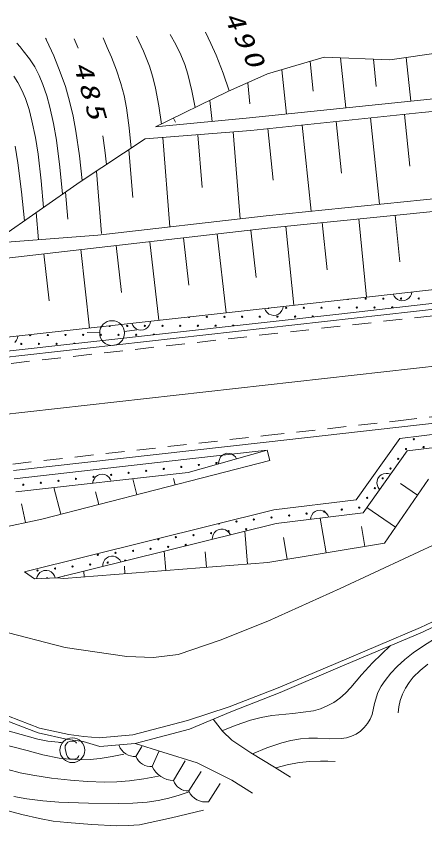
# Model space of a CAD drawing. Units: millimetres, scale not verified. Extents: x 40000 to 680000, y 20000 to 380000.
# Drawn here: x 435040 to 467748, y 252611 to 317425 of the extents above; entities that cross this region are included whole.
import ezdxf

# ---------------------------------------------------------------- set-up
doc = ezdxf.new("R2010")
doc.units = ezdxf.units.MM
doc.header["$LTSCALE"] = 1000
doc.linetypes.add('USER1', pattern=[2.5, 1.5, -1])
doc.layers.add('S-BGD', color=1, linetype='Continuous', lineweight=13)
doc.layers.add('S-BMK', color=3, linetype='Continuous', lineweight=13)
doc.styles.add('ＭＳ ゴシック', font='')
doc.styles.get('ＭＳ ゴシック').set_extended_font_data('MS Gothic')

msp = doc.modelspace()

# ---------------------------------------------------------------- linework, layer by layer
at = {"layer": 'S-BGD'}
for p, q in [((437430, 315591), (437397, 315663)), ((442334, 314919), (441993, 315692)), ((445222, 314632), (444683, 315831)), ((447817, 315165), (447373, 315971)), ((450629, 315231), (450194, 316153)), ((435358, 314966), (435102, 315275)), ((437464, 315518), (437430, 315591)), ((438046, 314239), (437464, 315518)), ((439842, 315237), (439685, 315617)), ((439993, 314866), (439842, 315237)), ((448223, 314344), (447817, 315165)), ((451045, 314301), (450629, 315231)), ((435611, 314655), (435358, 314966)), ((436094, 314018), (435611, 314655)), ((442665, 314144), (442334, 314919)), ((445706, 313417), (445222, 314632)), ((464946, 313935), (470231, 314694)), ((436520, 313358), (436094, 314018)), ((438571, 312940), (438046, 314239)), ((443078, 313093), (442665, 314144)), ((448533, 313570), (448223, 314344)), ((451600, 312877), (451045, 314301)), ((455167, 312810), (459700, 314137)), ((458567, 313805), (458812, 311416)), ((459700, 314137), (464946, 313935)), ((461012, 314086), (461424, 310076)), ((463635, 313985), (463859, 311801)), ((466268, 314125), (466628, 310619)), ((436880, 312672), (436520, 313358)), ((443429, 312035), (443078, 313093)), ((445982, 312554), (445706, 313417)), ((448784, 312783), (448533, 313570)), ((456300, 313141), (456666, 309583)), ((435173, 312125), (434846, 312628)), ((437183, 311964), (436880, 312672)), ((438974, 311787), (438571, 312940)), ((446199, 311675), (445982, 312554)), ((449109, 311461), (448784, 312783)), ((452097, 311439), (451600, 312877)), ((451993, 311393), (455167, 312810)), ((435499, 311500), (435173, 312125)), ((437494, 311061), (437183, 311964)), ((439316, 310628), (438974, 311787)), ((443676, 311074), (443429, 312035)), ((453580, 312101), (453753, 310416)), ((467398, 310699), (481521, 312106)), ((435776, 310841), (435499, 311500)), ((446187, 308562), (451993, 311393)), ((446460, 310237), (446199, 311675)), ((449377, 310117), (449109, 311461)), ((481627, 311111), (467497, 309704)), ((436067, 309960), (435776, 310841)), ((437746, 310145), (437494, 311061)), ((439599, 309433), (439316, 310628)), ((443865, 310097), (443676, 311074)), ((450541, 310685), (450716, 308986)), ((453726, 309276), (467398, 310699)), ((436303, 309056), (436067, 309960)), ((438034, 308822), (437746, 310145)), ((444084, 308481), (443865, 310097)), ((446660, 308793), (446460, 310237)), ((439824, 308226), (439599, 309433)), ((446187, 308562), (453726, 309276)), ((447639, 309270), (447798, 308943)), ((467497, 309704), (453818, 308280)), ((463393, 309277), (464113, 302368)), ((466129, 309562), (466561, 305412)), ((436580, 307705), (436303, 309056)), ((438261, 307496), (438034, 308822)), ((457922, 308707), (458640, 301810)), ((460658, 308992), (461089, 304850)), ((440099, 306244), (439824, 308226)), ((444243, 306860), (444084, 308481)), ((453818, 308280), (445355, 307596)), ((449587, 307938), (449928, 303705)), ((452408, 308166), (452970, 301206)), ((455186, 308422), (455616, 304288)), ((436792, 306372), (436580, 307705)), ((438538, 305337), (438261, 307496)), ((440171, 304164), (445355, 307596)), ((442137, 306706), (441980, 307858)), ((446766, 307710), (447343, 300561)), ((435175, 305679), (434953, 307027)), ((442279, 305559), (442137, 306706)), ((444059, 306738), (444368, 302913)), ((437041, 304234), (436792, 306372)), ((440314, 304259), (440099, 306244)), ((435469, 303358), (435175, 305679)), ((438755, 303178), (438538, 305337)), ((441467, 305022), (441870, 300027)), ((433123, 299252), (440171, 304164)), ((437228, 302113), (437041, 304234)), ((435702, 301049), (435469, 303358)), ((438996, 303345), (439172, 301168)), ((475471, 303525), (455059, 301445)), ((475576, 302530), (455167, 300451)), ((436647, 301708), (436822, 299530)), ((455059, 301445), (441568, 299900)), ((465371, 301491), (465751, 297761)), ((425464, 289120), (530460, 300981)), ((459540, 300897), (459924, 297126)), ((462456, 301194), (463093, 294942)), ((455167, 300451), (441681, 298906)), ((453818, 300297), (454252, 296509)), ((456624, 300600), (457268, 294288)), ((441568, 299900), (433123, 299252)), ((448424, 299679), (448857, 295900)), ((451121, 299988), (451844, 293682)), ((441681, 298906), (432823, 297896)), ((443030, 299060), (443462, 295292)), ((445727, 299370), (446448, 293080)), ((460985, 294702), (500832, 299239)), ((437252, 298401), (437681, 294641)), ((440205, 298738), (440920, 292463)), ((461109, 293609), (500955, 298146)), ((465296, 295020), (465221, 295185)), ((465402, 294885), (465296, 295020)), ((466598, 295021), (466475, 294841)), ((466671, 295176), (466598, 295021)), ((466711, 295354), (466671, 295176)), ((429124, 291147), (460985, 294702)), ((465566, 294737), (465402, 294885)), ((465740, 294666), (465566, 294737)), ((465921, 294634), (465740, 294666)), ((466152, 294660), (465921, 294634)), ((466321, 294733), (466152, 294660)), ((466475, 294841), (466321, 294733)), ((429224, 290051), (461109, 293609)), ((455004, 293861), (454929, 294027)), ((455110, 293726), (455004, 293861)), ((455274, 293578), (455110, 293726)), ((456183, 293680), (456029, 293572)), ((456306, 293860), (456183, 293680)), ((456379, 294015), (456306, 293860)), ((456420, 294193), (456379, 294015)), ((445800, 293008), (445759, 292830)), ((455448, 293507), (455274, 293578)), ((455629, 293475), (455448, 293507)), ((455860, 293500), (455629, 293475)), ((456029, 293572), (455860, 293500)), ((443709, 292183), (444701, 292312)), ((444384, 292676), (444309, 292841)), ((444490, 292541), (444384, 292676)), ((444653, 292393), (444490, 292541)), ((444827, 292322), (444653, 292393)), ((445008, 292289), (444827, 292322)), ((445239, 292315), (445008, 292289)), ((445409, 292387), (445239, 292315)), ((445563, 292495), (445409, 292387)), ((445686, 292674), (445563, 292495)), ((445759, 292830), (445686, 292674)), ((435179, 291822), (435139, 291644)), ((441718, 292082), (440718, 292109)), ((435066, 291489), (434942, 291309)), ((435139, 291644), (435066, 291489)), ((504934, 288968), (465676, 284523)), ((475230, 284744), (465741, 283630)), ((465676, 284523), (455056, 283328)), ((455056, 283328), (434818, 281056)), ((465741, 283630), (462255, 278696)), ((475360, 283702), (466328, 282642)), ((455121, 282694), (448691, 281953)), ((455121, 282694), (448810, 280899)), ((455121, 282694), (455352, 281843)), ((466328, 282642), (462804, 277654)), ((448691, 281953), (434882, 280398)), ((451301, 281939), (451393, 282137)), ((451393, 282137), (451527, 282269)), ((451527, 282269), (451682, 282367)), ((451682, 282367), (451906, 282431)), ((451906, 282431), (452090, 282429)), ((452090, 282429), (452273, 282387)), ((452273, 282387), (452459, 282269)), ((452459, 282269), (452585, 282153)), ((452585, 282153), (452687, 282002)), ((455352, 281843), (437083, 277158)), ((451244, 281592), (451254, 281774)), ((451254, 281774), (451301, 281939)), ((448810, 280899), (435001, 279344)), ((441396, 280551), (441550, 280659)), ((441550, 280659), (441720, 280731)), ((441720, 280731), (441951, 280757)), ((441951, 280757), (442132, 280725)), ((442132, 280725), (442306, 280654)), ((442306, 280654), (442470, 280506)), ((464122, 280604), (464266, 280718)), ((464266, 280718), (464435, 280801)), ((464435, 280801), (464654, 280825)), ((464654, 280825), (464826, 280814)), ((464826, 280814), (464999, 280761)), ((441160, 280038), (441200, 280216)), ((441200, 280216), (441273, 280371)), ((441273, 280371), (441396, 280551)), ((442470, 280506), (442575, 280371)), ((442575, 280371), (442651, 280206)), ((444706, 279113), (444376, 280400)), ((447756, 279895), (447623, 280411)), ((463907, 280053), (463929, 280240)), ((463960, 279842), (463907, 280053)), ((463929, 280240), (463988, 280414)), ((463988, 280414), (464122, 280604)), ((468044, 280356), (464511, 275234)), ((467160, 279076), (465808, 280008)), ((438608, 277549), (438059, 279689)), ((441657, 278331), (441393, 279359)), ((464027, 279684), (463960, 279842)), ((464133, 279535), (464027, 279684)), ((435797, 276882), (435477, 278377)), ((455656, 277895), (462255, 278696)), ((465394, 276515), (463112, 278089)), ((435696, 272946), (455656, 277895)), ((462804, 277654), (455856, 276812)), ((458624, 277321), (458696, 277477)), ((458696, 277477), (458818, 277658)), ((458818, 277658), (458971, 277767)), ((458971, 277767), (459139, 277841)), ((459139, 277841), (459370, 277869)), ((459370, 277869), (459551, 277838)), ((459551, 277838), (459726, 277768)), ((459726, 277768), (459891, 277622)), ((459891, 277622), (459998, 277488)), ((459998, 277488), (460075, 277323)), ((437083, 277158), (431939, 276055)), ((455856, 276812), (438306, 272472)), ((458585, 277143), (458624, 277321)), ((459844, 274462), (459384, 277240)), ((450908, 276087), (451047, 276213)), ((451047, 276213), (451205, 276307)), ((451205, 276307), (451431, 276363)), ((451431, 276363), (451614, 276354)), ((451614, 276354), (451796, 276306)), ((451796, 276306), (451978, 276181)), ((451978, 276181), (452100, 276061)), ((453543, 273562), (453336, 276189)), ((470974, 276268), (460977, 271599)), ((462955, 274977), (462693, 276563)), ((450740, 275547), (450757, 275729)), ((450757, 275729), (450809, 275892)), ((450809, 275892), (450908, 276087)), ((452100, 276061), (452196, 275907)), ((456732, 273947), (456443, 275695)), ((464511, 275234), (455176, 273690)), ((442430, 274137), (442656, 274193)), ((442656, 274193), (442840, 274184)), ((442840, 274184), (443022, 274137)), ((447010, 273048), (446889, 274594)), ((450277, 273305), (450178, 274557)), ((455176, 273690), (438845, 272405)), ((441966, 273377), (441982, 273559)), ((441982, 273559), (442035, 273722)), ((442035, 273722), (442133, 273917)), ((442133, 273917), (442272, 274044)), ((442272, 274044), (442430, 274137)), ((443022, 274137), (443203, 274011)), ((443203, 274011), (443326, 273891)), ((443326, 273891), (443422, 273737)), ((436518, 272377), (435696, 272946)), ((436796, 272711), (436930, 272883)), ((436930, 272883), (437090, 272982)), ((437090, 272982), (437263, 273044)), ((437263, 273044), (437495, 273056)), ((437495, 273056), (437674, 273013)), ((437674, 273013), (437843, 272932)), ((437843, 272932), (437998, 272775)), ((440478, 272534), (440441, 273000)), ((443744, 272791), (443697, 273395)), ((438306, 272472), (436518, 272377)), ((436663, 272385), (436714, 272560)), ((436714, 272560), (436796, 272711)), ((437998, 272775), (438096, 272634)), ((438096, 272634), (438161, 272465)), ((438845, 272405), (438306, 272472)), ((460977, 271599), (455190, 268986)), ((467410, 268490), (470881, 270144)), ((467574, 268125), (471058, 269785)), ((455190, 268986), (451376, 267472)), ((438969, 266898), (432633, 268514)), ((460622, 265614), (467410, 268490)), ((460778, 265246), (467574, 268125)), ((451376, 267472), (447993, 266325)), ((464277, 266352), (465014, 267040)), ((466825, 266447), (467718, 267070)), ((467718, 267070), (468653, 267650)), ((443890, 266175), (438969, 266898)), ((466161, 265919), (466825, 266447)), ((446038, 266097), (443890, 266175)), ((447993, 266325), (446038, 266097)), ((463564, 265654), (464277, 266352)), ((465547, 265355), (466161, 265919)), ((456012, 263645), (460622, 265614)), ((456162, 263274), (460778, 265246)), ((462673, 264685), (463564, 265654)), ((465034, 264824), (465547, 265355)), ((467385, 265054), (467989, 265562)), ((461830, 263679), (462673, 264685)), ((464565, 264252), (465034, 264824)), ((466488, 264086), (466829, 264509)), ((466829, 264509), (467385, 265054)), ((464248, 263779), (464565, 264252)), ((466197, 263630), (466488, 264086)), ((452083, 262123), (456012, 263645)), ((452218, 261747), (456162, 263274)), ((460936, 262823), (461404, 263229)), ((461404, 263229), (461830, 263679)), ((463728, 262407), (463984, 263276)), ((463984, 263276), (464248, 263779)), ((465958, 263144), (466197, 263630)), ((460454, 262491), (460936, 262823)), ((465658, 262136), (465775, 262636)), ((465775, 262636), (465958, 263144)), ((448746, 261029), (452083, 262123)), ((458826, 261810), (459386, 261979)), ((459386, 261979), (459938, 262210)), ((459938, 262210), (460454, 262491)), ((463533, 261531), (463728, 262407)), ((465606, 261649), (465658, 262136)), ((433129, 261451), (436786, 260050)), ((433286, 261819), (436902, 260434)), ((448923, 260351), (452218, 261747)), ((453808, 261064), (454650, 261279)), ((454650, 261279), (455507, 261435)), ((455507, 261435), (457173, 261592)), ((457173, 261592), (458826, 261810)), ((463380, 261156), (463533, 261531)), ((444376, 259888), (448746, 261029)), ((450820, 261154), (451543, 260189)), ((451510, 260222), (452645, 260670)), ((452645, 260670), (453808, 261064)), ((462901, 260475), (463169, 260804)), ((463169, 260804), (463380, 261156)), ((434116, 260295), (436775, 259535)), ((436786, 260050), (439181, 259515)), ((436902, 260434), (439252, 259910)), ((439252, 259910), (440446, 259750)), ((444553, 259210), (448923, 260351)), ((451543, 260189), (452310, 259458)), ((461893, 259785), (462248, 259956)), ((462248, 259956), (462591, 260189)), ((462591, 260189), (462901, 260475)), ((436775, 259535), (437578, 259388)), ((437578, 259388), (438388, 259302)), ((438388, 259302), (438517, 259292)), ((438517, 259292), (438656, 259282)), ((439170, 259299), (439035, 259160)), ((439316, 259359), (439170, 259299)), ((439181, 259515), (440394, 259354)), ((439508, 259397), (439316, 259359)), ((439626, 259391), (439508, 259397)), ((439730, 259355), (439626, 259391)), ((439813, 259301), (439730, 259355)), ((439871, 259215), (439813, 259301)), ((441735, 258947), (440394, 259354)), ((440446, 259750), (441672, 259644)), ((441672, 259644), (444376, 259888)), ((452310, 259458), (453826, 258455)), ((456296, 259243), (457036, 259435)), ((457036, 259435), (457790, 259569)), ((457790, 259569), (458461, 259627)), ((458461, 259627), (459147, 259625)), ((459147, 259625), (460100, 259578)), ((460100, 259578), (461041, 259592)), ((461041, 259592), (461477, 259659)), ((461477, 259659), (461893, 259785)), ((433594, 259237), (435916, 258627)), ((435916, 258627), (437185, 258303)), ((439035, 259160), (438970, 259004)), ((438970, 259004), (438970, 258800)), ((438970, 258800), (439067, 258319)), ((441735, 258947), (444553, 259210)), ((446767, 258514), (444553, 259210)), ((444622, 258159), (445090, 258967)), ((453945, 258381), (455114, 258842)), ((455114, 258842), (456296, 259243)), ((437185, 258303), (438475, 258037)), ((438475, 258037), (439311, 257935)), ((439067, 258319), (439147, 258121)), ((439147, 258121), (439245, 258013)), ((439245, 258013), (439408, 257939)), ((439593, 257935), (439779, 257973)), ((439779, 257973), (439918, 258016)), ((439918, 258016), (439983, 258075)), ((439983, 258075), (440038, 258153)), ((440038, 258153), (440054, 258227)), ((440964, 257914), (441769, 257994)), ((441769, 257994), (442712, 258152)), ((442712, 258152), (443660, 258349)), ((445936, 257356), (446449, 258547)), ((449523, 257648), (446767, 258514)), ((453826, 258455), (455713, 257301)), ((439311, 257935), (440153, 257894)), ((439408, 257939), (439593, 257935)), ((440153, 257894), (440964, 257914)), ((447641, 256235), (448570, 257801)), ((452288, 256263), (449523, 257648)), ((455813, 257244), (456740, 257488)), ((456740, 257488), (457686, 257673)), ((457686, 257673), (458536, 257756)), ((458536, 257756), (459405, 257779)), ((459405, 257779), (459987, 257773)), ((459987, 257773), (460580, 257759)), ((434361, 257128), (435363, 256863)), ((435363, 256863), (436381, 256655)), ((448848, 255398), (449846, 256970)), ((455713, 257301), (456990, 256518)), ((436381, 256655), (437870, 256433)), ((437870, 256433), (439381, 256269)), ((439381, 256269), (440743, 256159)), ((440743, 256159), (442102, 256110)), ((442102, 256110), (443098, 256129)), ((443098, 256129), (444099, 256208)), ((444099, 256208), (445255, 256377)), ((445255, 256377), (446418, 256591)), ((453952, 255236), (452288, 256263)), ((450441, 254533), (451371, 255997)), ((434853, 254966), (435901, 254772)), ((435901, 254772), (437165, 254612)), ((446400, 254644), (447264, 254832)), ((447264, 254832), (448077, 255065)), ((448077, 255065), (448884, 255326)), ((437165, 254612), (438440, 254510)), ((438440, 254510), (440831, 254420)), ((440831, 254420), (443244, 254389)), ((443244, 254389), (444389, 254422)), ((444389, 254422), (445524, 254516)), ((445524, 254516), (446400, 254644)), ((435496, 253506), (434097, 253886)), ((436908, 253184), (435496, 253506)), ((450044, 253853), (447477, 253244)), ((438009, 252995), (436908, 253184)), ((439110, 252866), (438009, 252995)), ((441098, 252709), (439110, 252866)), ((447477, 253244), (444903, 252696)), ((443093, 252611), (441098, 252709)), ((444001, 252624), (443093, 252611)), ((444903, 252696), (444001, 252624))]:
    msp.add_line(p, q, dxfattribs=at)
at = {"layer": 'S-BGD', "linetype": 'USER1'}
for p, q in [((530518, 300464), (425522, 288603)), ((465617, 285040), (504876, 289485)), ((454997, 283844), (465617, 285040)), ((434760, 281573), (454997, 283844))]:
    msp.add_line(p, q, dxfattribs=at)
at = {"layer": 'S-BGD'}
for centre, radius in [((463016, 294808), 49.8), ((464430, 294812), 49.8), ((465844, 294816), 49.8), ((467258, 294821), 49.8), ((456654, 294081), 49.8), ((458068, 294085), 49.8), ((459482, 294090), 49.8), ((460896, 294094), 49.8), ((462311, 294098), 49.8), ((463725, 294103), 49.8), ((442718, 292054), 995), ((450292, 293354), 49.8), ((451706, 293358), 49.8), ((453121, 293363), 49.8), ((454535, 293367), 49.8), ((455949, 293372), 49.8), ((457363, 293376), 49.8), ((443930, 292627), 49.8), ((445345, 292632), 49.8), ((446759, 292636), 49.8), ((448173, 292640), 49.8), ((449587, 292645), 49.8), ((451001, 292649), 49.8), ((437569, 291901), 49.8), ((438983, 291905), 49.8), ((440397, 291909), 49.8), ((441811, 291914), 49.8), ((443225, 291918), 49.8), ((444640, 291922), 49.8), ((435449, 291187), 49.8), ((436864, 291191), 49.8), ((438278, 291196), 49.8), ((466869, 283555), 49.8), ((466245, 282773), 49.8), ((467650, 282931), 49.8), ((465621, 281991), 49.8), ((448257, 281340), 49.8), ((449662, 281498), 49.8), ((451068, 281657), 49.8), ((442636, 280707), 49.8), ((444041, 280865), 49.8), ((445446, 281024), 49.8), ((446852, 281182), 49.8), ((464998, 281209), 49.8), ((437014, 280074), 49.8), ((438420, 280232), 49.8), ((439825, 280391), 49.8), ((441230, 280549), 49.8), ((464374, 280428), 49.8), ((435609, 279916), 49.8), ((463751, 279646), 49.8), ((463127, 278864), 49.8), ((462503, 278082), 49.8), ((456882, 277450), 49.8), ((458287, 277608), 49.8), ((459693, 277766), 49.8), ((461098, 277924), 49.8), ((452666, 276976), 49.8), ((454071, 277134), 49.8), ((455477, 277292), 49.8), ((452042, 276194), 49.8), ((453448, 276352), 49.8), ((447826, 275720), 49.8), ((449232, 275878), 49.8), ((450637, 276036), 49.8), ((445797, 274780), 49.8), ((447203, 274938), 49.8), ((448608, 275096), 49.8), ((441581, 274305), 49.8), ((442987, 274464), 49.8), ((444392, 274622), 49.8), ((440958, 273524), 49.8), ((442363, 273682), 49.8), ((436742, 273049), 49.8), ((438147, 273207), 49.8), ((439552, 273366), 49.8), ((439533, 258663), 995)]:
    msp.add_circle(centre, radius, dxfattribs=at)
for centre, radius, start, end in [((461601, 294803), 49.8, 224.39805, 328.59346), ((455240, 294076), 49.8, 204.2442, 348.49137), ((465139, 294107), 49.8, 315.6103, 237.38113), ((448878, 293350), 49.8, 184.74047, 7.9951), ((458777, 293380), 49.8, 327.84368, 224.89211), ((442516, 292623), 49.8, 165.03641, 27.69915), ((452416, 292653), 49.8, 349.64528, 203.09051), ((436154, 291896), 49.8, 142.01099, 50.72458), ((446054, 291927), 49.8, 9.08291, 183.65288), ((439692, 291200), 49.8, 28.85497, 163.88082), ((451261, 276818), 49.8, 207.83456, 0.02115), ((446421, 275562), 49.8, 135.74599, 72.10972), ((443768, 273840), 49.8, 354.22345, 213.55357), ((437523, 272426), 49.8, 8.5139, 177.57489), ((438929, 272584), 49.8, 69.2299, 138.54712), ((444537, 259488), 1332, 199.92395, 273.66374), ((445815, 258634), 1284, 201.68936, 275.42915), ((447659, 258120), 1884, 203.914, 269.46637), ((448803, 256621), 1224, 198.38135, 272.12114), ((450227, 256037), 1519, 204.87039, 278.12833)]:
    msp.add_arc(centre, radius, start, end, dxfattribs=at)
at = {"layer": 'S-BMK'}
msp.add_line((469674, 289543), (375310, 278936), dxfattribs=at)

# ---------------------------------------------------------------- texts
at = {"layer": 'S-BGD', "char_height": 1466, "attachment_point": 7, "style": 'ＭＳ ゴシック'}
for s, insert, rotation in [('\\T1.25;\\W1.35;\\Q15;490', (451592, 317382), 296.3), ('\\T1.25;\\W1.35;\\Q15;485', (439570, 313570), 286.1)]:
    msp.add_mtext(s, dxfattribs=dict(at, insert=insert, rotation=rotation))

doc.saveas('drawing.dxf')
